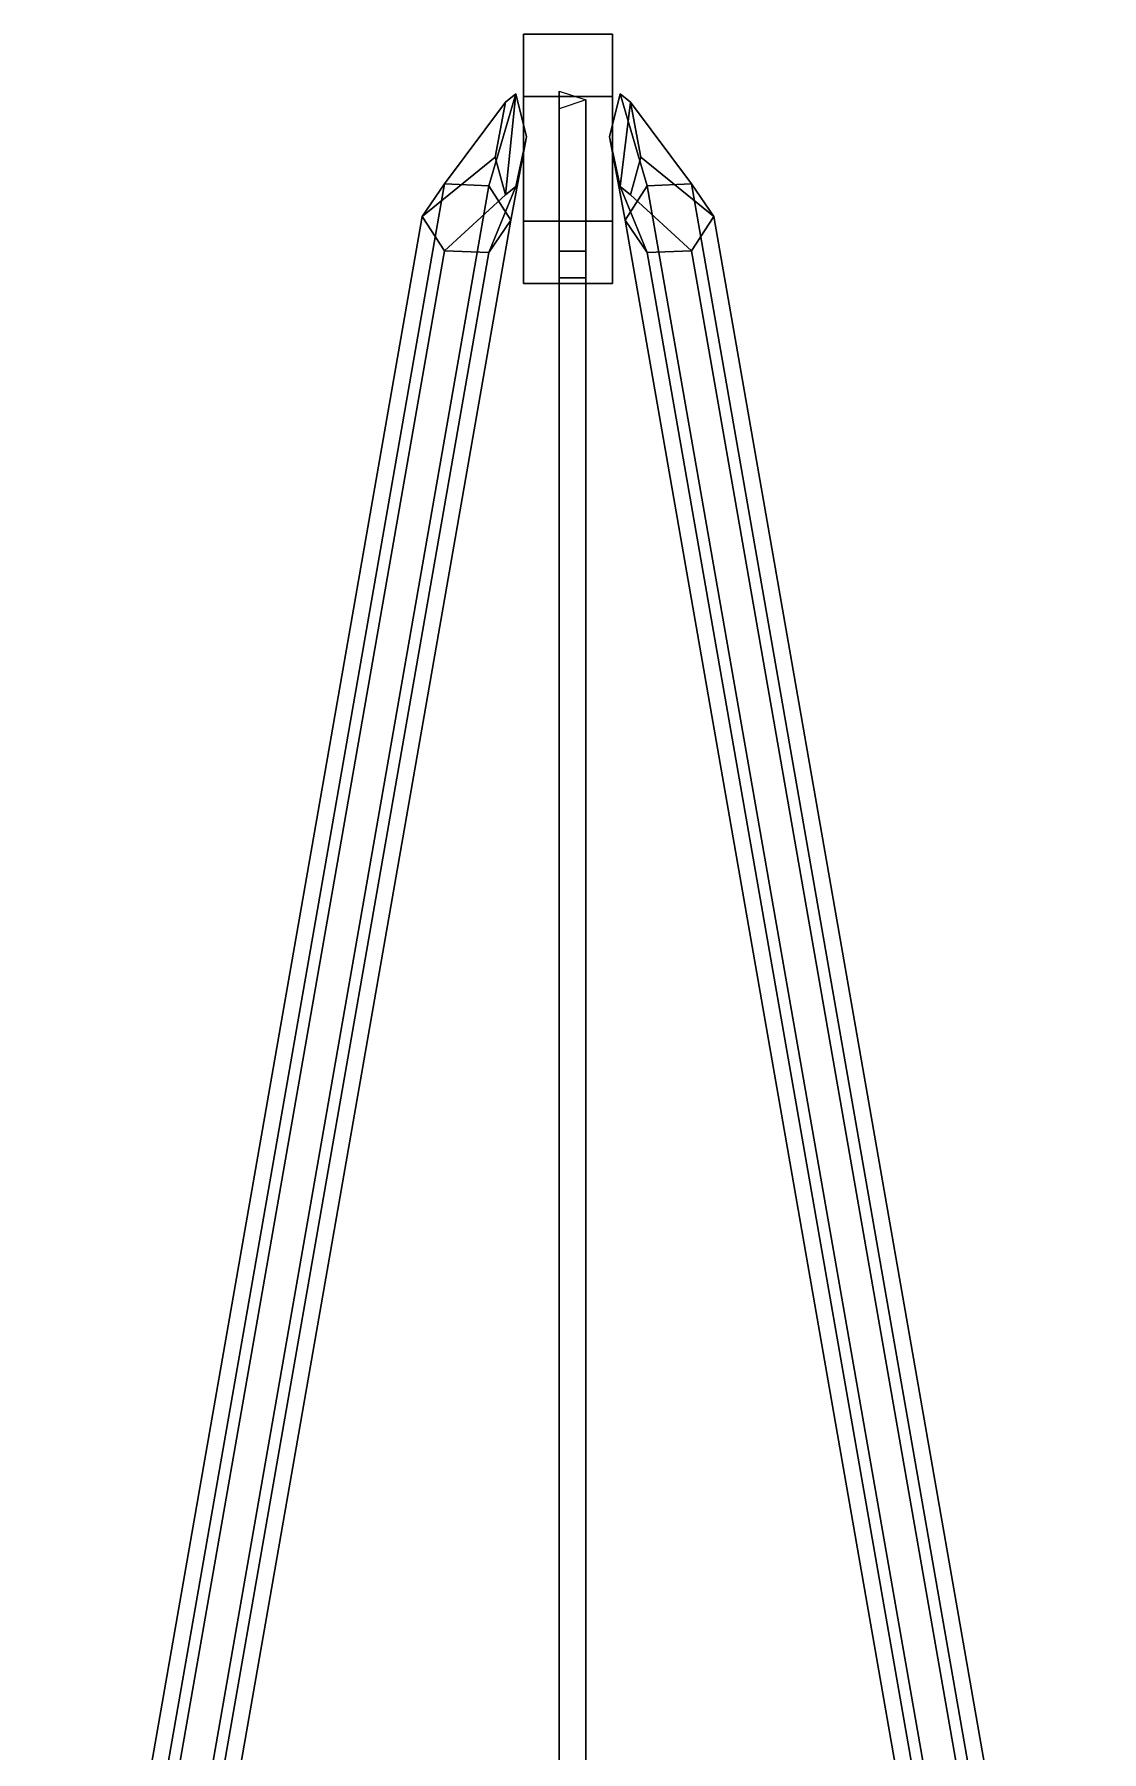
# Model space of a CAD drawing. Header units: millimetres. Extents: x -1.7 to 7, y -5.1 to 5.5.
# Drawn here: x -0.6 to 0.6, y 3.604 to 5.534 of the extents above; entities that cross this region are included whole.
import ezdxf

# ---------------------------------------------------------------- set-up
doc = ezdxf.new("R2010")
doc.units = ezdxf.units.MM
doc.layers.add('cable', color=34, linetype='Continuous')
doc.layers.add('crane', color=2, linetype='Continuous')

msp = doc.modelspace()

# ---------------------------------------------------------------- linework, layer by layer
at = {"layer": 'cable'}
for points in [[(-0.01, 5.45, 5.19), (-0.01, 5.47, 5.2), (-0.01, 2.7, 0.82), (-0.01, 2.7, 0.84)], [(-0.01, 5.47, 5.2), (0.02, 5.46, 5.19), (0.02, 2.7, 0.83), (-0.01, 2.7, 0.82)], [(0.02, 5.46, 5.19), (-0.01, 5.45, 5.19), (-0.01, 2.7, 0.84), (0.02, 2.7, 0.83)], [(0.02, 5.29, 5.21), (-0.01, 5.29, 5.22), (-0.01, 0.7, 2.33), (0.02, 0.7, 2.32)], [(-0.01, 5.29, 5.22), (-0.01, 5.29, 5.2), (-0.01, 0.7, 2.31), (-0.01, 0.7, 2.33)], [(-0.01, 5.29, 5.2), (0.02, 5.29, 5.21), (0.02, 0.7, 2.32), (-0.01, 0.7, 2.31)], [(0.02, 5.26, 5.31), (-0.01, 5.26, 5.32), (-0.01, 2.76, 1.23), (0.02, 2.76, 1.22)], [(-0.01, 5.26, 5.32), (-0.01, 5.26, 5.3), (-0.01, 2.76, 1.21), (-0.01, 2.76, 1.23)], [(-0.01, 5.26, 5.3), (0.02, 5.26, 5.31), (0.02, 2.76, 1.22), (-0.01, 2.76, 1.21)]]:
    msp.add_3dface(points, dxfattribs=at)
at = {"layer": 'crane'}
for points in [[(0.05, 5.4637, 5.4309), (0.05, 5.5337, 5.3097), (-0.05, 5.5337, 5.3097), (-0.05, 5.4637, 5.4309)], [(0.05, 5.5337, 5.3097), (0.05, 5.4637, 5.1884), (-0.05, 5.4637, 5.1884), (-0.05, 5.5337, 5.3097)], [(-0.05, 5.3237, 5.1884), (-0.05, 5.4637, 5.4309), (-0.05, 5.5337, 5.3097), (-0.05, 5.4637, 5.1884)], [(0.05, 5.3237, 5.4309), (0.05, 5.4637, 5.1884), (0.05, 5.5337, 5.3097), (0.05, 5.4637, 5.4309)], [(-0.0702, 5.4573, 5.2999), (-0.0585, 5.4668, 5.3164), (-0.0891, 5.3634, 5.1706), (-0.1389, 5.3656, 5.1744)], [(-0.0585, 5.4668, 5.3164), (-0.0468, 5.4187, 5.353), (-0.0642, 5.3248, 5.1904), (-0.0891, 5.3634, 5.1706)], [(-0.0702, 5.3534, 5.3599), (-0.0585, 5.4668, 5.3164), (-0.0702, 5.4573, 5.2999), (-0.0819, 5.3958, 5.3134)], [(-0.0585, 5.3629, 5.3764), (-0.0468, 5.4187, 5.353), (-0.0585, 5.4668, 5.3164), (-0.0702, 5.3534, 5.3599)], [(0.05, 5.3237, 5.4309), (0.05, 5.4637, 5.4309), (-0.05, 5.4637, 5.4309), (-0.05, 5.3237, 5.4309)], [(0.05, 5.4637, 5.1884), (0.05, 5.3237, 5.1884), (-0.05, 5.3237, 5.1884), (-0.05, 5.4637, 5.1884)], [(-0.05, 5.2537, 5.3097), (-0.05, 5.3237, 5.4309), (-0.05, 5.4637, 5.4309), (-0.05, 5.3237, 5.1884)], [(0.0468, 5.4187, 5.353), (0.0585, 5.4668, 5.3164), (0.0891, 5.3634, 5.1706), (0.0642, 5.3248, 5.1904)], [(0.0585, 5.4668, 5.3164), (0.0468, 5.4187, 5.353), (0.0585, 5.3629, 5.3764), (0.0702, 5.4573, 5.2999)], [(0.05, 5.2537, 5.3097), (0.05, 5.3237, 5.1884), (0.05, 5.4637, 5.1884), (0.05, 5.3237, 5.4309)], [(0.0585, 5.4668, 5.3164), (0.0702, 5.4573, 5.2999), (0.1389, 5.3656, 5.1744), (0.0891, 5.3634, 5.1706)], [(-0.0819, 5.3958, 5.3134), (-0.0702, 5.4573, 5.2999), (-0.1389, 5.3656, 5.1744), (-0.1638, 5.3291, 5.1979)], [(0.0702, 5.4573, 5.2999), (0.0585, 5.3629, 5.3764), (0.0702, 5.3534, 5.3599), (0.0819, 5.3958, 5.3134)], [(0.0702, 5.4573, 5.2999), (0.0819, 5.3958, 5.3134), (0.1638, 5.3291, 5.1979), (0.1389, 5.3656, 5.1744)], [(-0.0468, 5.4187, 5.353), (-0.0585, 5.3629, 5.3764), (-0.0891, 5.2884, 5.2139), (-0.0642, 5.3248, 5.1904)], [(0.0585, 5.3629, 5.3764), (0.0468, 5.4187, 5.353), (0.0642, 5.3248, 5.1904), (0.0891, 5.2884, 5.2139)], [(-0.0702, 5.3534, 5.3599), (-0.0819, 5.3958, 5.3134), (-0.1638, 5.3291, 5.1979), (-0.1389, 5.2906, 5.2177)], [(0.0819, 5.3958, 5.3134), (0.0702, 5.3534, 5.3599), (0.1389, 5.2906, 5.2177), (0.1638, 5.3291, 5.1979)], [(-0.1638, 5.3291, 5.1979), (-0.1389, 5.3656, 5.1744), (-0.5747, 2.8751, 0.8607), (-0.5996, 2.8387, 0.8843)], [(-0.1389, 5.3656, 5.1744), (-0.0891, 5.3634, 5.1706), (-0.5249, 2.8729, 0.857), (-0.5747, 2.8751, 0.8607)], [(0.0891, 5.3634, 5.1706), (0.1389, 5.3656, 5.1744), (0.5747, 2.8751, 0.8607), (0.5249, 2.8729, 0.857)], [(0.1389, 5.3656, 5.1744), (0.1638, 5.3291, 5.1979), (0.5996, 2.8387, 0.8843), (0.5747, 2.8751, 0.8607)], [(-0.0891, 5.3634, 5.1706), (-0.0642, 5.3248, 5.1904), (-0.5, 2.8343, 0.8767), (-0.5249, 2.8729, 0.857)], [(-0.0585, 5.3629, 5.3764), (-0.0702, 5.3534, 5.3599), (-0.1389, 5.2906, 5.2177), (-0.0891, 5.2884, 5.2139)], [(0.0702, 5.3534, 5.3599), (0.0585, 5.3629, 5.3764), (0.0891, 5.2884, 5.2139), (0.1389, 5.2906, 5.2177)], [(0.0642, 5.3248, 5.1904), (0.0891, 5.3634, 5.1706), (0.5249, 2.8729, 0.857), (0.5, 2.8343, 0.8767)], [(-0.1389, 5.2906, 5.2177), (-0.1638, 5.3291, 5.1979), (-0.5996, 2.8387, 0.8843), (-0.5747, 2.8001, 0.904)], [(0.1638, 5.3291, 5.1979), (0.1389, 5.2906, 5.2177), (0.5747, 2.8001, 0.904), (0.5996, 2.8387, 0.8843)], [(-0.0642, 5.3248, 5.1904), (-0.0891, 5.2884, 5.2139), (-0.5249, 2.7979, 0.9003), (-0.5, 2.8343, 0.8767)], [(0.05, 5.3237, 5.1884), (0.05, 5.2537, 5.3097), (-0.05, 5.2537, 5.3097), (-0.05, 5.3237, 5.1884)], [(0.05, 5.2537, 5.3097), (0.05, 5.3237, 5.4309), (-0.05, 5.3237, 5.4309), (-0.05, 5.2537, 5.3097)], [(0.0891, 5.2884, 5.2139), (0.0642, 5.3248, 5.1904), (0.5, 2.8343, 0.8767), (0.5249, 2.7979, 0.9003)], [(-0.0891, 5.2884, 5.2139), (-0.1389, 5.2906, 5.2177), (-0.5747, 2.8001, 0.904), (-0.5249, 2.7979, 0.9003)], [(0.1389, 5.2906, 5.2177), (0.0891, 5.2884, 5.2139), (0.5249, 2.7979, 0.9003), (0.5747, 2.8001, 0.904)]]:
    msp.add_3dface(points, dxfattribs=at)

doc.saveas('drawing.dxf')
